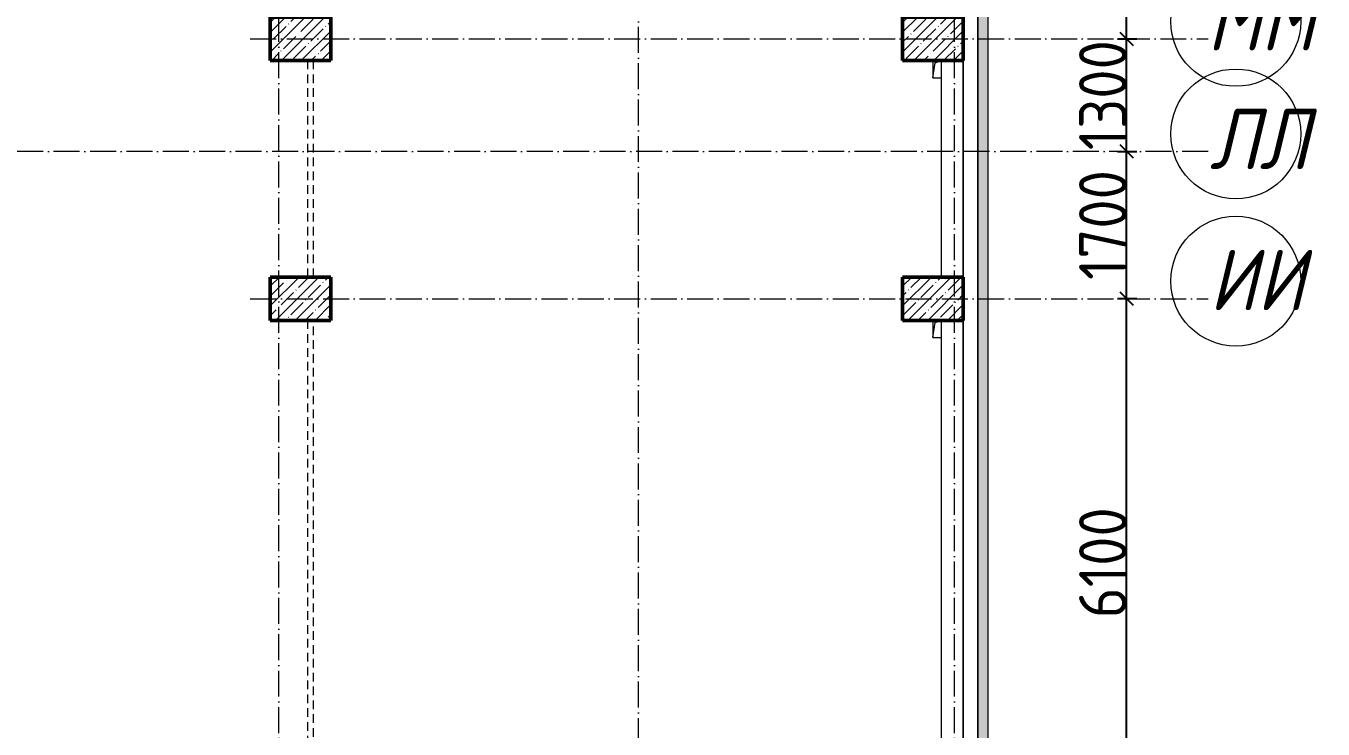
# Model space of a CAD drawing. Header units: millimetres. Extents: x -12989 to 629078, y -109036 to 555275.
# Drawn here: x 606999 to 621970, y 147195 to 155315 of the extents above; entities that cross this region are included whole.
import ezdxf

# ---------------------------------------------------------------- set-up
doc = ezdxf.new("R2010")
doc.units = ezdxf.units.MM
doc.linetypes.add('200_ШТРИХ_ш1п0_6_', pattern=[160, 100, -60])
doc.linetypes.add('50_200_ШТРИХ_1Т_ш5_п1_п1_', pattern=[700, 500, -100, 0, -100])
for name, color, linetype, lineweight in [('A-____-____-DIMS', 7, 'Continuous', 9), ('A-DETL-____-OTLN-3', 7, '200_ШТРИХ_ш1п0_6_', 9), ('A-GENM-____-OTLN', 7, 'Continuous', 9), ('A-GLAZ-____-OTLN', 7, 'Continuous', 9), ('A-WALL-____-OTLN', 7, 'Continuous', 9), ('S-COLS-____-MCUT', 7, 'Continuous', 50), ('S-COLS-____-OTLN', 7, 'Continuous', 9), ('S-GRID-____-IDEN', 7, 'Continuous', 9), ('S-GRID-____-OTLN-1', 7, '50_200_ШТРИХ_1Т_ш5_п1_п1_', 9)]:
    doc.layers.add(name, color=color, linetype=linetype, lineweight=lineweight)
doc.layers.add('A-GLAZ-____-OTLN-1', color=7, linetype='Continuous', lineweight=9, true_color=0xc0c0c0)
doc.styles.add('ISOCPEUR_I_9', font='isocpeui.ttf', dxfattribs={"width": 0.9, "height": 250})
doc.styles.add('СПДС', font='isocpeur.ttf', dxfattribs={"width": 0.9})
doc.dimstyles.new('ISO-2_5_0_9К_БОЛЬШОЙ_ОСИ', dxfattribs={"dimscale": 304.8, "dimtxt": 248.995294, "dimasz": 0.492126, "dimexe": 0.393701, "dimexo": 0, "dimgap": 0, "dimtad": 1, "dimdec": 0, "dimzin": 0, "dimdsep": 46, "dimtxsty": 'ISOCPEUR_I_9', "dimblk1": 'OBLIQUE', "dimblk2": 'OBLIQUE', "dimsah": 1, "dimcen": 0.09, "dimdle": 0.393701, "dimazin": 0, "dimtfac": 1, "dimtdec": 4, "dimtix": 1, "dimtmove": 0, "dimatfit": 3, "dimfxl": 1, "dimtvp": 1, "dimtolj": 1, "dimtzin": 0, "dimarcsym": 2})

# ---------------------------------------------------------------- blocks, each defined once
blk = doc.blocks.new('BSC_Колонна _Прямоугольная - 500х700-V96-АР1_План отверстий 2 этажа в осях 1-64_Ю-ЯЯ')
at = {"layer": 'S-COLS-____-OTLN'}
h = blk.add_hatch(dxfattribs=at)
h.set_pattern_fill('FP_109', color=256, style=0, pattern_type=2)
h.set_pattern_definition([(315, (-64381.04, 93600), (114.04925, 114.04925), []), (315, (-64381.04, 93485.95), (114.04925, 114.04925), [201.613, -40.323, 3.353, -36.97])])
h.paths.add_polyline_path([(-250, 350), (-250, -350), (250, -350), (250, 350)], flags=0)
at = {"layer": 'S-COLS-____-MCUT'}
for p, q in [((250, 350), (-250, 350)), ((-250, 350), (-250, -350)), ((250, -350), (250, 350)), ((-250, -350), (250, -350))]:
    blk.add_line(p, q, dxfattribs=at)
blk = doc.blocks.new('BSC_Колонна _Прямоугольная - 500х700-V105-АР1_План отверстий 2 этажа в осях 1-64_Ю-ЯЯ')
at = {"layer": 'S-COLS-____-OTLN'}
h = blk.add_hatch(dxfattribs=at)
h.set_pattern_fill('FP_118', color=256, style=0, pattern_type=2)
h.set_pattern_definition([(315, (-64381.04, 100900), (114.04925, 114.04925), []), (315, (-64381.04, 100785.95), (114.04925, 114.04925), [201.613, -40.323, 3.353, -36.97])])
h.paths.add_polyline_path([(-250, 350), (-250, -350), (250, -350), (250, 350)], flags=0)
at = {"layer": 'S-COLS-____-MCUT'}
for p, q in [((250, 350), (-250, 350)), ((-250, 350), (-250, -350)), ((250, -350), (250, 350)), ((-250, -350), (250, -350))]:
    blk.add_line(p, q, dxfattribs=at)
blk = doc.blocks.new('BSC_Колонна _Прямоугольная - 500х700-V108-АР1_План отверстий 2 этажа в осях 1-64_Ю-ЯЯ')
at = {"layer": 'S-COLS-____-OTLN'}
h = blk.add_hatch(dxfattribs=at)
h.set_pattern_fill('FP_121', color=256, style=0, pattern_type=2)
h.set_pattern_definition([(315, (-61381.04, 93600), (114.04925, 114.04925), []), (315, (-61381.04, 93485.95), (114.04925, 114.04925), [201.613, -40.323, 3.353, -36.97])])
h.paths.add_polyline_path([(-250, 350), (-250, -350), (250, -350), (250, 350)], flags=0)
at = {"layer": 'S-COLS-____-MCUT'}
for p, q in [((250, 350), (-250, 350)), ((-250, 350), (-250, -350)), ((250, -350), (250, 350)), ((-250, -350), (250, -350))]:
    blk.add_line(p, q, dxfattribs=at)
blk = doc.blocks.new('BSC_Колонна _Прямоугольная - 500х700-V109-АР1_План отверстий 2 этажа в осях 1-64_Ю-ЯЯ')
at = {"layer": 'S-COLS-____-OTLN'}
h = blk.add_hatch(dxfattribs=at)
h.set_pattern_fill('FP_122', color=256, style=0, pattern_type=2)
h.set_pattern_definition([(315, (-61381.04, 100900), (114.04925, 114.04925), []), (315, (-61381.04, 100785.95), (114.04925, 114.04925), [201.613, -40.323, 3.353, -36.97])])
h.paths.add_polyline_path([(-250, 350), (-250, -350), (250, -350), (250, 350)], flags=0)
at = {"layer": 'S-COLS-____-MCUT'}
for p, q in [((250, 350), (-250, 350)), ((-250, 350), (-250, -350)), ((250, -350), (250, 350)), ((-250, -350), (250, -350))]:
    blk.add_line(p, q, dxfattribs=at)
blk = doc.blocks.new('AR_Отверстие прямоугольное _в плите_ - AR_Отверстие прямоугольное _в плите_-V166-АР1_План отверстий 2 этажа в осях 1-64_Ю-ЯЯ')
at = {"layer": 'A-GENM-____-OTLN'}
for p, q in [((-50, 100), (-50, -100)), ((-50, -100), (-25, 75)), ((-25, 75), (50, 100)), ((50, -100), (50, 100)), ((-50, -100), (50, -100))]:
    blk.add_line(p, q, dxfattribs=at)
blk = doc.blocks.new('AR_Отверстие прямоугольное _в плите_ - AR_Отверстие прямоугольное _в плите_-V168-АР1_План отверстий 2 этажа в осях 1-64_Ю-ЯЯ')
at = {"layer": 'A-GENM-____-OTLN'}
for p, q in [((-50, 100), (-50, -100)), ((-50, -100), (-25, 75)), ((-25, 75), (50, 100)), ((-50, -100), (50, -100))]:
    blk.add_line(p, q, dxfattribs=at)
blk = doc.blocks.new('Отлив_СКБ - Отлив витража_120_НВФ-31884153-АР1_План отверстий 2 этажа в осях 1-64_Ю-ЯЯ')
at = {"layer": 'A-GLAZ-____-OTLN-1'}
for points in [[(0, 0), (0, -2), (13700, -2), (13700, 0), (4672, 0)], [(0, -83), (0, -120), (13700, -120), (13700, -2), (0, -2), (0, -63)]]:
    blk.add_hatch(color=256, dxfattribs=at).paths.add_polyline_path(points, flags=0)
at = {"layer": 'A-GLAZ-____-OTLN'}
for p, q in [((0, 0), (13700, 0)), ((13700, -2), (0, -2)), ((0, -120), (0, -83)), ((0, -120), (13700, -120)), ((13700, -83), (13700, -120))]:
    blk.add_line(p, q, dxfattribs=at)
blk = doc.blocks.new('Ось сетки - Круг_Ø6_00__ISO-2_5_0_9K_-25732049-АР1_План отверстий 3 этажа в осях 1-64_Ю-ЯЯ')
at = {"layer": 'S-GRID-____-IDEN'}
blk.add_circle((0, 0), 3, dxfattribs=at)
blk = doc.blocks.new('_Oblique')
at = {"color": 0, "linetype": 'ByBlock', "lineweight": -2}
blk.add_line((-0.5, -0.5), (0.5, 0.5), dxfattribs=at)
blk = doc.blocks.new('*D2879')
at = {"layer": 'A-____-____-DIMS', "color": 0, "lineweight": -2, "transparency": 16777216}
for p, q in [((386905, -31702), (386905, -25362)), ((386799, -25482), (387025, -25482)), ((386799, -31582), (387025, -31582))]:
    blk.add_line(p, q, dxfattribs=at)
at = {"layer": 'Defpoints', "color": 0, "transparency": 16777216}
for p in [(386799, -25482), (386905, -25482), (386799, -31582)]:
    blk.add_point(p, dxfattribs=at)
at = {"layer": 'A-____-____-DIMS', "color": 0, "lineweight": -2, "transparency": 16777216, "xscale": 150, "yscale": 150, "zscale": 150}
for p, rotation in [((386905, -25482), 90), ((386905, -31582), 270)]:
    blk.add_blockref('_Oblique', p, dxfattribs=dict(at, rotation=rotation))
at = {"layer": 'A-____-____-DIMS', "color": 0, "transparency": 16777216, "insert": (386631, -28532), "char_height": 548.6, "attachment_point": 5, "rotation": 90, "style": 'СПДС'}
blk.add_mtext('\\A1;6100', dxfattribs=at)
blk = doc.blocks.new('*D2880')
at = {"layer": 'A-____-____-DIMS', "color": 0, "lineweight": -2, "transparency": 16777216}
for p, q in [((386799, -23782), (387025, -23782)), ((386905, -25602), (386905, -23662)), ((386799, -25482), (387025, -25482))]:
    blk.add_line(p, q, dxfattribs=at)
at = {"layer": 'Defpoints', "color": 0, "transparency": 16777216}
for p in [(386799, -23782), (386905, -23782), (386799, -25482)]:
    blk.add_point(p, dxfattribs=at)
at = {"layer": 'A-____-____-DIMS', "color": 0, "lineweight": -2, "transparency": 16777216, "xscale": 150, "yscale": 150, "zscale": 150}
for p, rotation in [((386905, -23782), 90), ((386905, -25482), 270)]:
    blk.add_blockref('_Oblique', p, dxfattribs=dict(at, rotation=rotation))
at = {"layer": 'A-____-____-DIMS', "color": 0, "transparency": 16777216, "insert": (386631, -24632), "char_height": 548.6, "attachment_point": 5, "rotation": 90, "style": 'СПДС'}
blk.add_mtext('\\A1;1700', dxfattribs=at)
blk = doc.blocks.new('*D2881')
at = {"layer": 'A-____-____-DIMS', "color": 0, "lineweight": -2, "transparency": 16777216}
for p, q in [((386905, -23902), (386905, -22362)), ((386799, -22482), (387025, -22482)), ((386799, -23782), (387025, -23782))]:
    blk.add_line(p, q, dxfattribs=at)
at = {"layer": 'Defpoints', "color": 0, "transparency": 16777216}
for p in [(386799, -22482), (386905, -22482), (386799, -23782)]:
    blk.add_point(p, dxfattribs=at)
at = {"layer": 'A-____-____-DIMS', "color": 0, "lineweight": -2, "transparency": 16777216, "xscale": 150, "yscale": 150, "zscale": 150}
for p, rotation in [((386905, -22482), 90), ((386905, -23782), 270)]:
    blk.add_blockref('_Oblique', p, dxfattribs=dict(at, rotation=rotation))
at = {"layer": 'A-____-____-DIMS', "color": 0, "transparency": 16777216, "insert": (386631, -23132), "char_height": 548.6, "attachment_point": 5, "rotation": 90, "style": 'СПДС'}
blk.add_mtext('\\A1;1300', dxfattribs=at)
blk = doc.blocks.new('*D2882')
at = {"layer": 'A-____-____-DIMS', "color": 0, "lineweight": -2, "transparency": 16777216}
for p, q in [((386799, -19282), (387025, -19282)), ((386905, -22602), (386905, -19162)), ((386799, -22482), (387025, -22482))]:
    blk.add_line(p, q, dxfattribs=at)
at = {"layer": 'Defpoints', "color": 0, "transparency": 16777216}
for p in [(386799, -19282), (386905, -19282), (386799, -22482)]:
    blk.add_point(p, dxfattribs=at)
at = {"layer": 'A-____-____-DIMS', "color": 0, "lineweight": -2, "transparency": 16777216, "xscale": 150, "yscale": 150, "zscale": 150}
for p, rotation in [((386905, -19282), 90), ((386905, -22482), 270)]:
    blk.add_blockref('_Oblique', p, dxfattribs=dict(at, rotation=rotation))
at = {"layer": 'A-____-____-DIMS', "color": 0, "transparency": 16777216, "insert": (386631, -20882), "char_height": 548.6, "attachment_point": 5, "rotation": 90, "style": 'СПДС'}
blk.add_mtext('\\A1;3200', dxfattribs=at)
blk = doc.blocks.new('3эт')
at = {"layer": 'S-GRID-____-OTLN-1', "color": 251, "ltscale": 0.6, "true_color": 0x636466}
for p, q in [((377120.7, -46882.4), (377120.7, 4029.4)), ((381270.7, -37346.8), (381270.7, 4029.4)), ((384920.7, -46882.4), (384920.7, 4029.4)), ((376792, -22482.4), (387845.1, -22482.4)), ((387845.1, -23782.4), (279101.9, -23782.4)), ((376792, -25482.4), (387845.1, -25482.4))]:
    blk.add_line(p, q, dxfattribs=at)
at = {"layer": 'S-GRID-____-IDEN', "xscale": 250, "yscale": 250, "zscale": 99.99999999999993}
for p, rotation in [((388165, -22279.9), 269.9999999999995), ((388165, -23579.9), 89.9999999999998), ((388165, -25279.9), 269.9999999999995)]:
    blk.add_blockref('Ось сетки - Круг_Ø6_00__ISO-2_5_0_9K_-25732049-АР1_План отверстий 3 этажа в осях 1-64_Ю-ЯЯ', p, dxfattribs=dict(at, rotation=rotation))
at = {"layer": 'S-GRID-____-IDEN', "char_height": 700, "attachment_point": 1, "style": 'ISOCPEUR_I_9'}
for s, insert, width in [('ММ', (387833.8, -21914.8), 505.063), ('ЛЛ', (387862.8, -23285.4), 447.342), ('ИИ', (387857.7, -24914.8), 447.342)]:
    blk.add_mtext(s, dxfattribs=dict(at, insert=insert, width=width))
at = {"layer": 'A-____-____-DIMS'}
for base, p1, p2, override, picture, middle in [((386904.9, -19282.4), (386798.9, -22482.4), (386798.9, -19282.4), {"dimtxt": 1.8, "dimpost": '<>', "dimtxsty": 'СПДС', "dimfxl": 3200}, '*D2882', (386630.6, -20882.4)), ((386904.9, -22482.4), (386798.9, -23782.4), (386798.9, -22482.4), {"dimtxt": 1.8, "dimpost": '<>', "dimtxsty": 'СПДС', "dimfxl": 1300}, '*D2881', (386630.6, -23132.4)), ((386904.9, -23782.4), (386798.9, -25482.4), (386798.9, -23782.4), {"dimtxt": 1.8, "dimpost": '<>', "dimtxsty": 'СПДС', "dimfxl": 1700}, '*D2880', (386630.6, -24632.4)), ((386904.9, -25482.4), (386798.9, -31582.4), (386798.9, -25482.4), {"dimtxt": 1.8, "dimpost": '<>', "dimtxsty": 'СПДС', "dimfxl": 6100}, '*D2879', (386630.6, -28532.4))]:
    dim = blk.add_linear_dim(base=base, p1=p1, p2=p2, angle=90, dimstyle='ISO-2_5_0_9К_БОЛЬШОЙ_ОСИ', override=override, dxfattribs=at)
    dim.commit()
    dim.dimension.update_dxf_attribs({"geometry": picture, "text_midpoint": middle})

msp = doc.modelspace()

# ---------------------------------------------------------------- linework, layer by layer
at = {"layer": 'A-DETL-____-OTLN-3'}
for p, q in [((610247.7976, 154915.4504), (610247.7976, 152415.4504)), ((610317.7976, 152415.4504), (610317.7976, 154915.4504)), ((610247.7976, 151915.4504), (610247.7976, 146465.4504)), ((610317.7976, 146465.4504), (610317.7976, 151915.4504))]:
    msp.add_line(p, q, dxfattribs=at)
at = {"layer": 'A-WALL-____-OTLN'}
for p, q in [((617567.7976, 152415.4504), (617567.7976, 154915.4504)), ((617817.7976, 152415.4504), (617817.7976, 154915.4504)), ((617817.7976, 154915.4504), (617817.7976, 152415.4504)), ((617567.7976, 146565.4504), (617567.7976, 151915.4504)), ((617817.7976, 146565.4504), (617817.7976, 151915.4504)), ((617817.7976, 151915.4504), (617817.7976, 146565.4504))]:
    msp.add_line(p, q, dxfattribs=at)

# ---------------------------------------------------------------- block references
msp.add_blockref('3эт', (232797.0902, 177647.8646))
at = {"layer": 'A-GENM-____-OTLN'}
for name, p in [('AR_Отверстие прямоугольное _в плите_ - AR_Отверстие прямоугольное _в плите_-V168-АР1_План отверстий 2 этажа в осях 1-64_Ю-ЯЯ', (617517.7976, 154815.4504)), ('AR_Отверстие прямоугольное _в плите_ - AR_Отверстие прямоугольное _в плите_-V166-АР1_План отверстий 2 этажа в осях 1-64_Ю-ЯЯ', (617517.6578, 151815.4504))]:
    msp.add_blockref(name, p, dxfattribs=at)
at = {"layer": 'A-GLAZ-____-OTLN', "rotation": 90}
msp.add_blockref('Отлив_СКБ - Отлив витража_120_НВФ-31884153-АР1_План отверстий 2 этажа в осях 1-64_Ю-ЯЯ', (617984.7976, 146565.4504), dxfattribs=at)
at = {"layer": 'S-COLS-____-OTLN', "rotation": 89.9999999999999}
for name, p in [('BSC_Колонна _Прямоугольная - 500х700-V96-АР1_План отверстий 2 этажа в осях 1-64_Ю-ЯЯ', (610167.7976, 155165.4504)), ('BSC_Колонна _Прямоугольная - 500х700-V105-АР1_План отверстий 2 этажа в осях 1-64_Ю-ЯЯ', (617467.7976, 155165.4504)), ('BSC_Колонна _Прямоугольная - 500х700-V108-АР1_План отверстий 2 этажа в осях 1-64_Ю-ЯЯ', (610167.7976, 152165.4504)), ('BSC_Колонна _Прямоугольная - 500х700-V109-АР1_План отверстий 2 этажа в осях 1-64_Ю-ЯЯ', (617467.7976, 152165.4504))]:
    msp.add_blockref(name, p, dxfattribs=at)

doc.saveas('drawing.dxf')
